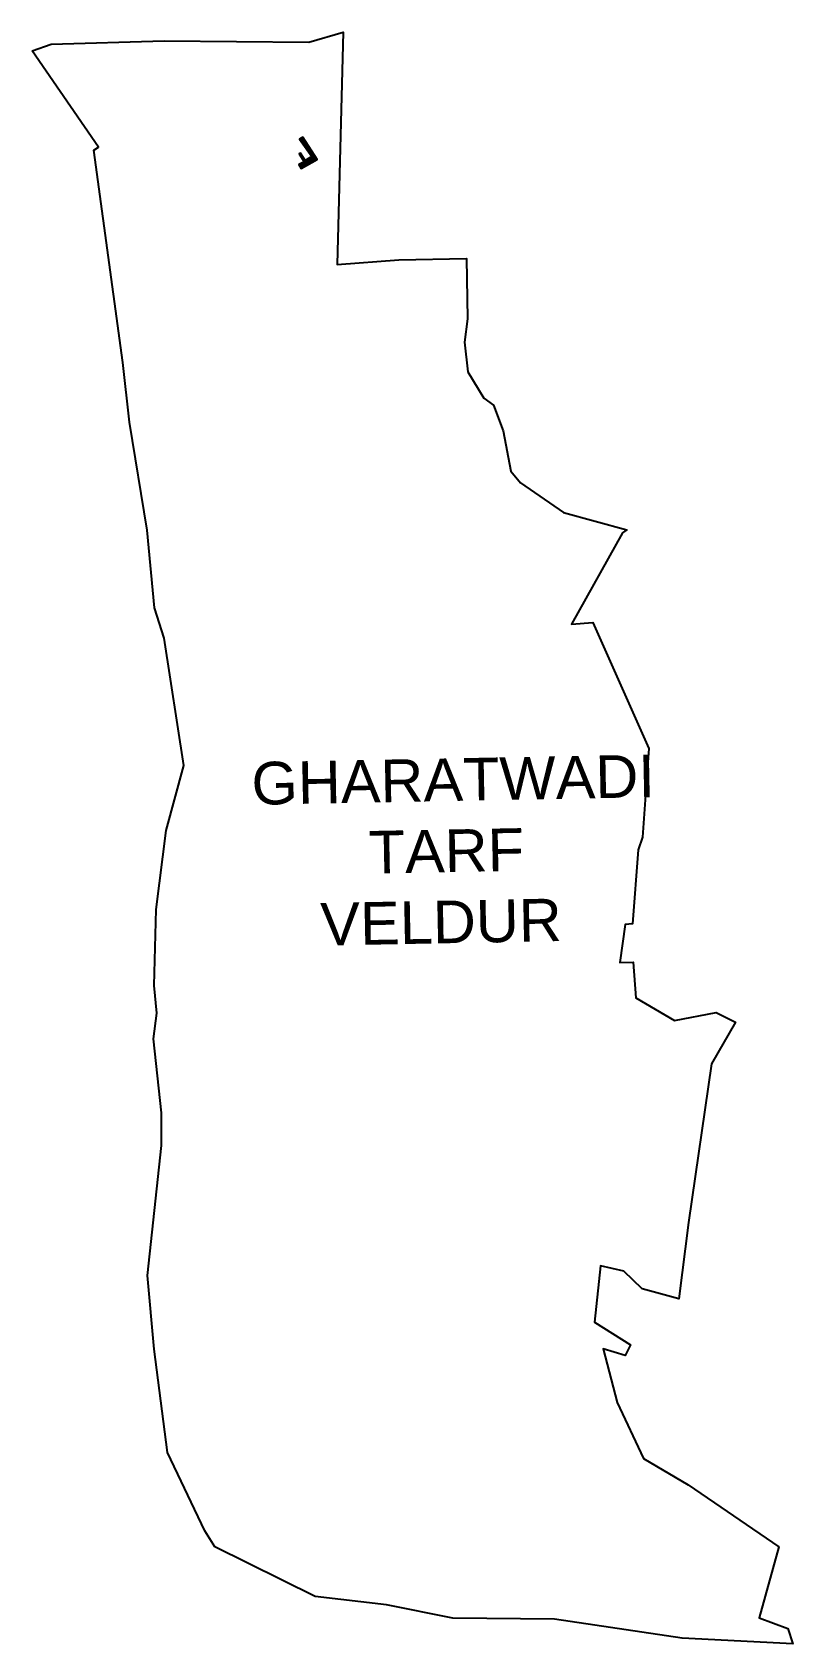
# Model space of a CAD drawing. Header units: metres. Extents: x 73 to 307079, y 17 to 1944607.
# Drawn here: x 305138 to 307079, y 1940496 to 1944607 of the extents above; entities outside this region: 1.
import ezdxf

# ---------------------------------------------------------------- set-up
doc = ezdxf.new("R2010")
doc.units = ezdxf.units.M
doc.header["$MEASUREMENT"] = 0
for name, color, linetype in [('JETTY', 51, 'Continuous'), ('JETTY HATCH', 210, 'Continuous'), ('village', 3, 'Continuous'), ('VILLAGE NAME', 250, 'Continuous')]:
    doc.layers.add(name, color=color, linetype=linetype)
doc.styles.get("Standard").update_dxf_attribs({"font": 'arial.ttf'})
picture_1 = doc.add_image_def('image1.ecw', size_in_pixel=(115815, 376923))

msp = doc.modelspace()

# ---------------------------------------------------------------- hatches: boundary and pattern name
at = {"layer": 'JETTY HATCH'}
h = msp.add_hatch(dxfattribs=at)
h.set_pattern_fill('ANSI37', color=256, scale=30)
h.paths.add_polyline_path([(305828.7, 1944338.8), (305820.3, 1944333.6), (305852.1, 1944289.8), (305835, 1944279.2), (305822.5, 1944298.5), (305819.5, 1944296.8), (305831.9, 1944276.4), (305818.3, 1944268.9), (305824.6, 1944259.3), (305865.4, 1944281.8)])

# ---------------------------------------------------------------- linework, layer by layer
at = {"layer": 'JETTY', "flags": 128}
msp.add_lwpolyline([(305828.7, 1944338.8), (305820.3, 1944333.6), (305852.1, 1944289.8), (305835, 1944279.2), (305822.5, 1944298.5), (305819.5, 1944296.8), (305831.9, 1944276.4), (305818.3, 1944268.9), (305824.6, 1944259.3), (305865.4, 1944281.8), (305828.7, 1944338.8), (305828.7, 1944338.8)], dxfattribs=at)
at = {"layer": 'JETTY HATCH', "linetype": 'Continuous'}
for p, q in [((305838.3, 1944308.8), (305838.3, 1944308.8)), ((305859.6, 1944278.7), (305859.6, 1944278.7)), ((305831.3, 1944263), (305831.3, 1944263.1))]:
    msp.add_line(p, q, dxfattribs=at)
at = {"layer": 'village'}
msp.add_lwpolyline([(306248.9, 1943875.5), (306241.8, 1943815.9)], dxfattribs=at)
at = {"layer": 'village', "color": 3}
for points in [[(305138.1, 1944559.2, 0), (305186.5, 1944575.8, 0), (305474.9, 1944585, 0), (305843.9, 1944581.6, 0), (305932.1, 1944606.6, 0), (305916.2, 1944014, 0), (306073.9, 1944026.3, 0), (306246.2, 1944029.2, 0), (306248.9, 1943875.5, 0)], [(306241.8, 1943815.9, 0), (306249.6, 1943740.1, 0), (306290.7, 1943672.8, 0), (306315.5, 1943655.3, 0), (306339.8, 1943590.1, 0), (306359.8, 1943487.2, 0), (306384, 1943457.3, 0), (306494.2, 1943381.4, 0), (306655.5, 1943337.2, 0), (306644.3, 1943329.4, 0), (306514.2, 1943096.3, 0), (306568.7, 1943100.9, 0), (306712.1, 1942779, 0), (306696, 1942553, 0), (306684.4, 1942521.2, 0), (306670.2, 1942332.4, 0), (306651.6, 1942330.8, 0), (306637.9, 1942233.3, 0), (306671.7, 1942234.7, 0), (306679, 1942143.5, 0), (306777.2, 1942085.2, 0), (306884, 1942105.9, 0), (306932.7, 1942081.5, 0), (306872.1, 1941975.3, 0), (306813.3, 1941570.1, 0), (306788.2, 1941375.3, 0), (306695, 1941400.7, 0), (306647.8, 1941446.3, 0), (306588.1, 1941459.9, 0), (306573.1, 1941315.6, 0), (306665.2, 1941258.2, 0), (306651.4, 1941230.7, 0), (306595.3, 1941247.5, 0), (306631.2, 1941110.9, 0), (306698.3, 1940968.5, 0), (306812.4, 1940900.8, 0), (307043.8, 1940742.9, 0), (306993.1, 1940561.9, 0), (307066.3, 1940534.9, 0), (307079.3, 1940495.5, 0), (306797.1, 1940509.6, 0), (306471.5, 1940558.6, 0), (306211.7, 1940560.5, 0), (306042.3, 1940594.8, 0), (305860.3, 1940616.5, 0), (305604.2, 1940742.8, 0), (305578.8, 1940783.7, 0), (305483.3, 1940983.6, 0), (305449, 1941247.1, 0), (305432.3, 1941434.6, 0), (305468.1, 1941766.3, 0), (305467.9, 1941849.8, 0), (305447.3, 1942038.9, 0), (305456.5, 1942104.1, 0), (305449.7, 1942174.7, 0), (305454.1, 1942369, 0), (305479.8, 1942569.8, 0), (305525.3, 1942735.8, 0), (305474.7, 1943061, 0), (305449.9, 1943138, 0), (305431.9, 1943336, 0), (305386, 1943612.1, 0), (305369.7, 1943763.9, 0), (305295.4, 1944305.6, 0), (305307.1, 1944313.5, 0), (305138.1, 1944559.2, 0), (305138.1, 1944559.2, 0)]]:
    msp.add_polyline3d(points, dxfattribs=at)

# ---------------------------------------------------------------- texts
at = {"layer": 'VILLAGE NAME', "insert": (305696.7, 1942744.4), "char_height": 108.748, "attachment_point": 1, "rotation": 1.1028}
msp.add_mtext_dynamic_manual_height_columns('{\\fArial|b0|i0|c0|p34;GHARATWADI \\P       TARF \\P    VELDUR}', width=1571.314, gutter_width=543.7, heights=[0], dxfattribs=at)

# ---------------------------------------------------------------- pictures from other files: only their frames are drawn
image = msp.add_image(picture_1, insert=(73.3, 16.6), size_in_units=(0.0417, 0.136))
image.dxf.flags = 7

doc.saveas('drawing.dxf')
